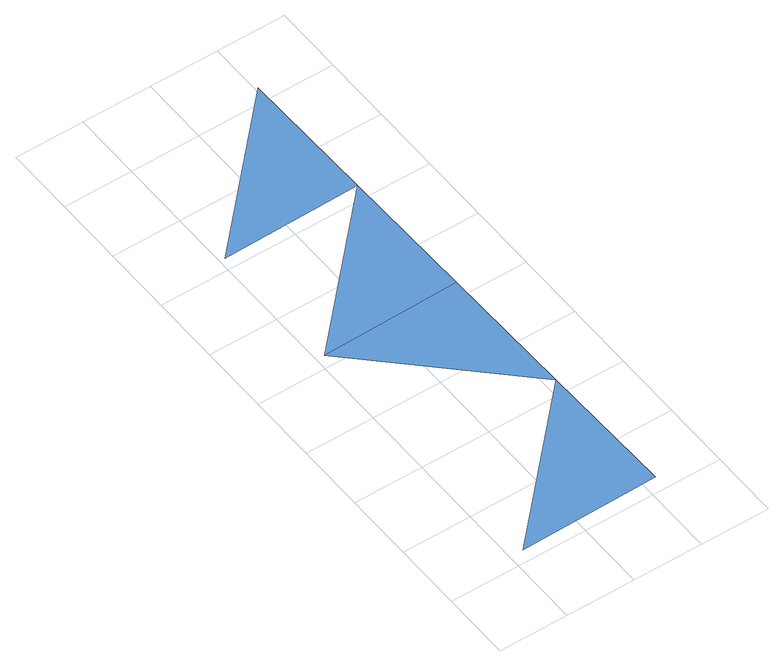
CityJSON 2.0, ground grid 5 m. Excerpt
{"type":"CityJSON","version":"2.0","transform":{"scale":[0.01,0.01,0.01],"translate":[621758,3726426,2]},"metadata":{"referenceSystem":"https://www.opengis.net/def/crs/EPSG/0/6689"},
"CityObjects":{
"waterbody1":{"type":"WaterBody","attributes":{"name":"福岡県津波浸水想定図","class":"1140","function":"2","WaterBodyTsunamiRiskAttribute.description":"1","WaterBodyTsunamiRiskAttribute.rank":"2"},"geometry":[{"type":"MultiSurface","lod":"1","boundaries":[[[0,1,2]],[[3,2,4]],[[3,4,5]]]}]},
"waterbody2":{"type":"WaterBody","attributes":{"name":"福岡県津波浸水想定図","class":"1140","function":"2","WaterBodyTsunamiRiskAttribute.description":"1","WaterBodyTsunamiRiskAttribute.rank":"3"},"geometry":[{"type":"MultiSurface","lod":"1","boundaries":[[[6,5,7]]]}]}
},
"vertices":[
[98,91,27],[1098,110,27],[1078,1110,26],[59,2090,27],[1059,2110,27],[1040,3109,27],
[40,3090,27],[1020,4109,27]
]}
